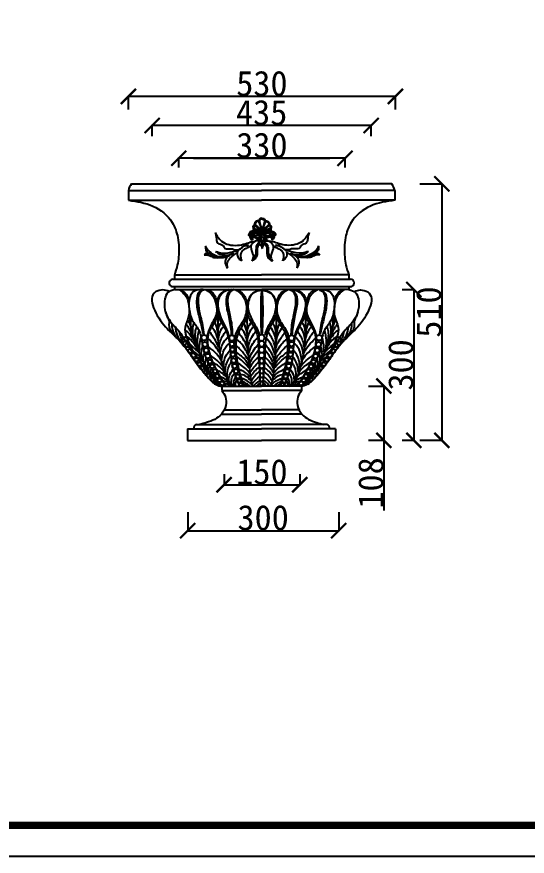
# Model space of a CAD drawing. Extents: x 3172 to 33391, y 13916 to 34175.
# Drawn here: x 9825 to 10839, y 18223 to 19893 of the extents above; entities that cross this region are included whole.
import ezdxf

# ---------------------------------------------------------------- set-up
doc = ezdxf.new("R2010")
doc.units = 0
doc.layers.get('0').update_dxf_attribs({"linetype": 'CONTINUOUS'})
doc.layers.get('DEFPOINTS').update_dxf_attribs({"linetype": 'CONTINUOUS'})
doc.dimstyles.new('ISO-25', dxfattribs={"dimtxt": 2.5, "dimasz": 2.5, "dimexe": 1.25, "dimexo": 0.625, "dimtad": 1, "dimdec": 4, "dimdsep": 46, "dimlunit": 6, "dimtxsty": 'Standard', "dimcen": 2.5, "dimadec": 0, "dimazin": 0, "dimtfac": 1, "dimtdec": 4, "dimtmove": 0, "dimatfit": 3, "dimfxl": 1, "dimtolj": 1, "dimtzin": 0, "dimarcsym": 0})

# ---------------------------------------------------------------- blocks, each defined once
blk = doc.blocks.new('_ARCHTICK')
at = {"color": 0, "linetype": 'ByBlock', "const_width": 0.15}
blk.add_lwpolyline([(-0.5, -0.5), (0.5, 0.5)], dxfattribs=at)
blk = doc.blocks.new('*D125')
at = {"color": 0, "linetype": 'ByBlock'}
for p, q in [((8094.9, 19711.7), (8139.8, 19711.7)), ((8138.6, 19711.7), (8138.6, 19201.7)), ((8094.9, 19201.7), (8139.8, 19201.7))]:
    blk.add_line(p, q, dxfattribs=at)
at = {"layer": 'DEFPOINTS', "color": 0, "linetype": 'ByBlock'}
for p in [(8094.3, 19711.7), (8094.3, 19201.7), (8138.6, 19201.7)]:
    blk.add_point(p, dxfattribs=at)
at = {"color": 0, "linetype": 'ByBlock', "xscale": 30, "yscale": 30, "zscale": 30}
for p, rotation in [((8138.6, 19711.7), 90), ((8138.6, 19201.7), 270)]:
    blk.add_blockref('_ARCHTICK', p, dxfattribs=dict(at, rotation=rotation))
at = {"color": 0, "linetype": 'ByBlock', "insert": (8112.9, 19456.7), "char_height": 50, "attachment_point": 5, "rotation": 90}
blk.add_mtext('\\A1;510', dxfattribs=at)
blk = doc.blocks.new('*D122')
at = {"color": 0, "linetype": 'ByBlock'}
for p, q in [((7515.8, 19859.2), (7515.8, 19886.7)), ((8046.2, 19885.5), (7515.8, 19885.5)), ((8046.2, 19859.2), (8046.2, 19886.7))]:
    blk.add_line(p, q, dxfattribs=at)
at = {"layer": 'DEFPOINTS', "color": 0, "linetype": 'ByBlock'}
for p in [(7515.8, 19885.5), (7515.8, 19858.6), (8046.2, 19858.6)]:
    blk.add_point(p, dxfattribs=at)
at = {"color": 0, "linetype": 'ByBlock', "xscale": 30, "yscale": 30, "zscale": 30, "rotation": 180}
blk.add_blockref('_ARCHTICK', (7515.8, 19885.5), dxfattribs=at)
at = {"color": 0, "linetype": 'ByBlock', "xscale": 30, "yscale": 30, "zscale": 30}
blk.add_blockref('_ARCHTICK', (8046.2, 19885.5), dxfattribs=at)
at = {"color": 0, "linetype": 'ByBlock', "insert": (7781, 19911.1), "char_height": 50, "attachment_point": 5}
blk.add_mtext('\\A1;530', dxfattribs=at)
blk = doc.blocks.new('*D127')
at = {"color": 0, "linetype": 'ByBlock'}
for p, q in [((7993.1, 19309.6), (8024.6, 19309.6)), ((8023.4, 19309.6), (8023.4, 19201.7)), ((7993.1, 19201.7), (8024.6, 19201.7)), ((8023.4, 19201.7), (8023.4, 19062.1))]:
    blk.add_line(p, q, dxfattribs=at)
at = {"layer": 'DEFPOINTS', "color": 0, "linetype": 'ByBlock'}
for p in [(7992.5, 19309.6), (7992.5, 19201.7), (8023.4, 19201.7)]:
    blk.add_point(p, dxfattribs=at)
at = {"color": 0, "linetype": 'ByBlock', "xscale": 30, "yscale": 30, "zscale": 30}
for p, rotation in [((8023.4, 19309.6), 90), ((8023.4, 19201.7), 270)]:
    blk.add_blockref('_ARCHTICK', p, dxfattribs=dict(at, rotation=rotation))
at = {"color": 0, "linetype": 'ByBlock', "insert": (7997.7, 19116.9), "char_height": 50, "attachment_point": 5, "rotation": 90}
blk.add_mtext('\\A1;108', dxfattribs=at)
blk = doc.blocks.new('*D126')
at = {"color": 0, "linetype": 'ByBlock'}
for p, q in [((8060, 19501.5), (8084.2, 19501.5)), ((8082.9, 19501.5), (8082.9, 19201.7)), ((8060, 19201.7), (8084.2, 19201.7))]:
    blk.add_line(p, q, dxfattribs=at)
at = {"layer": 'DEFPOINTS', "color": 0, "linetype": 'ByBlock'}
for p in [(8059.3, 19501.5), (8059.3, 19201.7), (8082.9, 19201.7)]:
    blk.add_point(p, dxfattribs=at)
at = {"color": 0, "linetype": 'ByBlock', "xscale": 30, "yscale": 30, "zscale": 30}
for p, rotation in [((8082.9, 19501.5), 90), ((8082.9, 19201.7), 270)]:
    blk.add_blockref('_ARCHTICK', p, dxfattribs=dict(at, rotation=rotation))
at = {"color": 0, "linetype": 'ByBlock', "insert": (8057.3, 19351.6), "char_height": 50, "attachment_point": 5, "rotation": 90}
blk.add_mtext('\\A1;300', dxfattribs=at)
blk = doc.blocks.new('*D129')
at = {"color": 0, "linetype": 'ByBlock'}
for p, q in [((7709.9, 19134.1), (7709.9, 19112)), ((7860.1, 19134.1), (7860.1, 19112)), ((7709.9, 19113.3), (7860.1, 19113.3))]:
    blk.add_line(p, q, dxfattribs=at)
at = {"layer": 'DEFPOINTS', "color": 0, "linetype": 'ByBlock'}
for p in [(7709.9, 19134.7), (7860.1, 19134.7), (7860.1, 19113.3)]:
    blk.add_point(p, dxfattribs=at)
at = {"color": 0, "linetype": 'ByBlock', "xscale": 30, "yscale": 30, "zscale": 30, "rotation": 180}
blk.add_blockref('_ARCHTICK', (7709.9, 19113.3), dxfattribs=at)
at = {"color": 0, "linetype": 'ByBlock', "xscale": 30, "yscale": 30, "zscale": 30}
blk.add_blockref('_ARCHTICK', (7860.1, 19113.3), dxfattribs=at)
at = {"color": 0, "linetype": 'ByBlock', "insert": (7785, 19138.9), "char_height": 50, "attachment_point": 5}
blk.add_mtext('\\A1;150', dxfattribs=at)
blk = doc.blocks.new('*D128')
at = {"color": 0, "linetype": 'ByBlock'}
for p, q in [((7633.5, 19058.6), (7633.5, 19020.7)), ((7933.6, 19058.6), (7933.6, 19020.7)), ((7633.5, 19021.9), (7933.6, 19021.9))]:
    blk.add_line(p, q, dxfattribs=at)
at = {"layer": 'DEFPOINTS', "color": 0, "linetype": 'ByBlock'}
for p in [(7633.5, 19059.2), (7933.6, 19059.2), (7933.6, 19021.9)]:
    blk.add_point(p, dxfattribs=at)
at = {"color": 0, "linetype": 'ByBlock', "xscale": 30, "yscale": 30, "zscale": 30, "rotation": 180}
blk.add_blockref('_ARCHTICK', (7633.5, 19021.9), dxfattribs=at)
at = {"color": 0, "linetype": 'ByBlock', "xscale": 30, "yscale": 30, "zscale": 30}
blk.add_blockref('_ARCHTICK', (7933.6, 19021.9), dxfattribs=at)
at = {"color": 0, "linetype": 'ByBlock', "insert": (7783.5, 19047.6), "char_height": 50, "attachment_point": 5}
blk.add_mtext('\\A1;300', dxfattribs=at)
blk = doc.blocks.new('*D124')
at = {"color": 0, "linetype": 'ByBlock'}
for p, q in [((7615.8, 19743.9), (7615.8, 19763.8)), ((7946.2, 19762.5), (7615.8, 19762.5)), ((7946.2, 19743.9), (7946.2, 19763.8))]:
    blk.add_line(p, q, dxfattribs=at)
at = {"layer": 'DEFPOINTS', "color": 0, "linetype": 'ByBlock'}
for p in [(7615.8, 19762.5), (7615.8, 19743.3), (7946.2, 19743.3)]:
    blk.add_point(p, dxfattribs=at)
at = {"color": 0, "linetype": 'ByBlock', "xscale": 30, "yscale": 30, "zscale": 30, "rotation": 180}
blk.add_blockref('_ARCHTICK', (7615.8, 19762.5), dxfattribs=at)
at = {"color": 0, "linetype": 'ByBlock', "xscale": 30, "yscale": 30, "zscale": 30}
blk.add_blockref('_ARCHTICK', (7946.2, 19762.5), dxfattribs=at)
at = {"color": 0, "linetype": 'ByBlock', "insert": (7781, 19788.2), "char_height": 50, "attachment_point": 5}
blk.add_mtext('\\A1;330', dxfattribs=at)
blk = doc.blocks.new('*D123')
at = {"color": 0, "linetype": 'ByBlock'}
for p, q in [((7562.9, 19814.6), (7562.9, 19837.1)), ((7998.2, 19835.8), (7562.9, 19835.8)), ((7998.2, 19814.6), (7998.2, 19837.1))]:
    blk.add_line(p, q, dxfattribs=at)
at = {"layer": 'DEFPOINTS', "color": 0, "linetype": 'ByBlock'}
for p in [(7562.9, 19835.8), (7562.9, 19814), (7998.2, 19814)]:
    blk.add_point(p, dxfattribs=at)
at = {"color": 0, "linetype": 'ByBlock', "xscale": 30, "yscale": 30, "zscale": 30, "rotation": 180}
blk.add_blockref('_ARCHTICK', (7562.9, 19835.8), dxfattribs=at)
at = {"color": 0, "linetype": 'ByBlock', "xscale": 30, "yscale": 30, "zscale": 30}
blk.add_blockref('_ARCHTICK', (7998.2, 19835.8), dxfattribs=at)
at = {"color": 0, "linetype": 'ByBlock', "insert": (7780.5, 19861.5), "char_height": 50, "attachment_point": 5}
blk.add_mtext('\\A1;435', dxfattribs=at)
blk = doc.blocks.new('A$C67DA03F9')
for p, q in [((146, 757.5), (416.6, 757.5)), ((22.5, 706.3), (281.3, 706.3)), ((540.1, 706.3), (281.3, 706.3)), ((16.6, 693.4), (281.3, 693.4)), ((16.6, 693.4), (16.6, 673.7)), ((546, 693.4), (281.3, 693.4)), ((546, 693.4), (546, 673.7)), ((16.6, 673.7), (281.3, 673.7)), ((546, 673.7), (281.3, 673.7)), ((107.9, 525.2), (281.3, 525.2)), ((107.9, 525.2), (107.9, 516.8)), ((454.7, 525.2), (281.3, 525.2)), ((454.7, 525.2), (454.7, 516.8)), ((104.8, 516.8), (457.7, 516.8)), ((104.8, 502.1), (459.2, 502.1)), ((107.9, 502.1), (107.9, 496.2)), ((454.7, 502.1), (454.7, 496.2)), ((107.9, 496.2), (280.6, 496.2)), ((454.7, 496.2), (282, 496.2)), ((201.9, 304.3), (281.3, 304.3)), ((201.9, 304.3), (201.9, 295.5)), ((360.7, 304.3), (281.3, 304.3)), ((360.7, 304.3), (360.7, 295.5)), ((201.9, 295.5), (281.3, 295.5)), ((360.7, 295.5), (281.3, 295.5)), ((207.1, 257.2), (281.3, 257.2)), ((355.5, 257.2), (281.3, 257.2)), ((201.4, 248.4), (281.3, 248.4)), ((361.2, 248.4), (281.3, 248.4)), ((134.2, 219), (281.3, 219)), ((134.2, 219), (134.2, 196.3)), ((151.9, 227.8), (281.3, 227.8)), ((410.7, 227.8), (281.3, 227.8)), ((428.4, 219), (281.3, 219)), ((428.4, 219), (428.4, 196.3)), ((134.2, 196.3), (281.3, 196.3)), ((428.4, 196.3), (281.3, 196.3))]:
    blk.add_line(p, q)
for centre, radius in [((129, 397), 4.97), ((166.9, 400.6), 5.54), ((221.8, 399.9), 5.52), ((340.8, 399.9), 5.52), ((395.7, 400.6), 5.54), ((433.6, 397), 4.97), ((134.2, 385.8), 4.5), ((168.3, 387), 4.86), ((221.8, 387.6), 4.63), ((340.7, 387.6), 4.63), ((394.3, 387), 4.86), ((428.4, 385.8), 4.5), ((139.7, 374.2), 4.37), ((145.5, 365.3), 4.37), ((170.9, 375.3), 4.74), ((174.2, 363.9), 4.56), ((222.8, 376.7), 4.31), ((223.9, 366.8), 4.46), ((338.6, 366.8), 4.46), ((339.8, 376.7), 4.31), ((388.4, 363.9), 4.56), ((391.7, 375.3), 4.74), ((417.1, 365.3), 4.37), ((422.9, 374.2), 4.37), ((151.9, 356.5), 3.72), ((157.7, 347.9), 3.69), ((178.3, 352.8), 4.09), ((225.4, 354.9), 4.65), ((337.1, 354.9), 4.65), ((384.3, 352.8), 4.09), ((404.9, 347.9), 3.69), ((410.7, 356.5), 3.72), ((183, 343.5), 4.02), ((188.4, 333.7), 4.09), ((227.4, 344), 4.54), ((230.3, 333.7), 4.17), ((332.3, 333.7), 4.17), ((335.1, 344), 4.54), ((374.2, 333.7), 4.09), ((379.6, 343.5), 4.02), ((193, 324.1), 3.88), ((197.7, 315.6), 3.74), ((233.4, 323.2), 4.11), ((236.6, 314.5), 3.76), ((326, 314.5), 3.76), ((329.2, 323.2), 4.11), ((364.9, 315.6), 3.74), ((369.6, 324.1), 3.88), ((203, 309.4), 3.92), ((239.8, 307.8), 3.16), ((322.8, 307.8), 3.16), ((359.6, 309.4), 3.92)]:
    blk.add_circle(centre, radius)
for centre, radius, start, end in [((57.1, 682.8), 41.9, 145.7933, 165.3188), ((505.5, 682.8), 41.9, 14.6812, 34.2067), ((104.8, 509.2), 7.3, 89.6457, 270.2915), ((457.6, 509.3), 7.42, 270.6306, 89.4313), ((281.2, 400.3), 6.01, 89.0795, 270.9205), ((281.4, 400.3), 6.01, 269.0795, 90.9205), ((281.5, 388.4), 5.59, 91.8617, 268.1383), ((281.1, 388.4), 5.59, 271.8617, 88.1383), ((280.6, 376.4), 5.34, 82.9793, 277.0207), ((280.6, 365.3), 5.11, 82.6623, 277.3377), ((281.9, 376.4), 5.34, 262.9793, 97.0207), ((281.9, 365.3), 5.11, 262.6623, 97.3377), ((281.5, 354.2), 4.56, 92.2818, 267.7182), ((281.1, 354.2), 4.56, 272.2818, 87.7182), ((163.5, 340.6), 3.45, 74.9611, 351.6037), ((169.6, 332.4), 3.41, 84.7748, 349.1969), ((280.9, 344.2), 4.48, 85.2046, 274.7954), ((281.2, 333.9), 4.33, 88.72, 271.28), ((281.7, 344.2), 4.48, 265.2046, 94.7954), ((281.4, 333.9), 4.33, 268.72, 91.28), ((393, 332.4), 3.41, 190.8031, 95.2252), ((399.1, 340.6), 3.45, 188.3963, 105.0389), ((175.4, 325.3), 3.41, 90.6041, 350.9953), ((183.1, 317.8), 3.59, 108.687, 334.5115), ((280.9, 325.3), 3.73, 84.2356, 275.7644), ((280.9, 317.5), 3.56, 83.9592, 276.0408), ((281.7, 325.3), 3.73, 264.2356, 95.7644), ((281.7, 317.5), 3.56, 263.9592, 96.0408), ((379.5, 317.8), 3.59, 205.4885, 71.313), ((387.2, 325.3), 3.41, 189.0047, 89.3959), ((189.8, 311.1), 3.05, 114.8463, 334.9388), ((281.2, 308.9), 3.56, 88.445, 271.555), ((281.4, 308.9), 3.56, 268.445, 91.555), ((372.8, 311.1), 3.05, 205.0612, 65.1537), ((154.5, 219.7), 8.49, 107.6595, 184.9603), ((408.1, 219.7), 8.49, 355.0397, 72.3405)]:
    blk.add_arc(centre, radius, start, end)
for points in [[(16.6, 673.7), (65.2, 662.2), (103.5, 629.5), (114.7, 599.4), (116.2, 560.7), (113.7, 544.9), (108, 525)], [(546, 673.7), (497.4, 662.2), (459.1, 629.5), (447.9, 599.4), (446.4, 560.7), (448.9, 544.9), (454.7, 525.2)], [(282.1, 636.4), (280.4, 636), (279, 635.4), (277.2, 633.2), (277.1, 631.4), (278.5, 626.1), (280.1, 621.3), (281.9, 615.5)], [(282.1, 636.4), (283.8, 636), (285.2, 635.4), (287, 633.2), (287.1, 631.4), (285.7, 626.1), (284.1, 621.3), (282.3, 615.5)], [(268, 623.4), (267.4, 623.5), (266.2, 622.2), (265.7, 619.3), (266.4, 617.6), (268.3, 616.7), (275.2, 614.7), (278.7, 613.6), (282.2, 612.5)], [(268, 623.4), (270.7, 621.4), (276, 617.5), (282.1, 612.8)], [(275.3, 630.6), (274.4, 631.2), (271.3, 630.6), (269.6, 629.4), (268.7, 627), (268.9, 625.5), (269.9, 624.2), (276, 618.7), (279, 616.2), (282.1, 613.2)], [(275.3, 630.6), (276.5, 628.2), (279, 621.6), (281.2, 616.2), (282.1, 613.9)], [(288.9, 630.6), (289.9, 631.2), (293, 630.6), (294.6, 629.4), (295.6, 627), (295.3, 625.5), (294.3, 624.2), (288.2, 618.7), (285.2, 616.2), (282.1, 613.2)], [(288.9, 630.6), (287.7, 628.2), (285.2, 621.6), (283, 616.2), (282.1, 613.9)], [(296.3, 623.4), (296.9, 623.5), (298, 622.2), (298.5, 619.3), (297.8, 617.6), (295.9, 616.7), (289, 614.7), (285.5, 613.6), (282.1, 612.5)], [(296.3, 623.4), (293.5, 621.4), (288.2, 617.5), (282.1, 612.8)], [(188.6, 609.4), (191, 601.1), (194.1, 588.6), (204.6, 583.6), (208.2, 578.1), (220.7, 577.4), (231.7, 574.8), (241.1, 578.7), (249.4, 583.6), (254.6, 584.1), (249.4, 583.6), (244.2, 581.3), (238, 576.6), (235.1, 574.5), (233.8, 561.5), (241.1, 553.1)], [(281.9, 612.1), (275.5, 613.2), (267.3, 613.4), (258.6, 610.7), (255.6, 606.2), (255.4, 604.3), (256.4, 604.8), (258.3, 605.9), (260.4, 606.9), (260.7, 607.1), (259.3, 605.5), (258.1, 603.6), (258.5, 598.7), (260, 596.6), (262.9, 595.2)], [(255.4, 604.4), (258.2, 607.8), (269.9, 611.5), (280, 612.1), (281.6, 612.2)], [(282.1, 612), (280.8, 611.8), (277.8, 611.4), (275, 611.1), (270.9, 610.1), (263, 603.7), (262, 596.4), (262.9, 595.2)], [(280.5, 612.1), (272.5, 611), (267.1, 609.1), (263.7, 606.7), (261.5, 602.3), (261.6, 597.9)], [(279, 611.6), (272.1, 609.8), (267.7, 607), (265.2, 603.8), (264, 602.3), (263, 596.9), (262.9, 595.2)], [(263.7, 601), (272.6, 599.6), (277.3, 597.5), (279.5, 594.6), (279.9, 593.5)], [(281.7, 611.9), (280.5, 611.6), (276.9, 609.8), (275.4, 608.1), (274.1, 607.5), (273.4, 607.7)], [(280.6, 611.6), (279.7, 610.4), (278.5, 608.2), (277.6, 605.9), (277.4, 605)], [(281.6, 611.7), (281, 610), (280.9, 606.8), (280.8, 604.5)], [(281.2, 611.8), (281.7, 611.7), (282, 611.8), (282.1, 611.8)], [(283.1, 611.8), (282.5, 611.7), (282.2, 611.8), (282.1, 611.8)], [(282.2, 612), (283.4, 611.8), (286.4, 611.4), (289.2, 611.1), (293.3, 610.1), (301.2, 603.7), (302.2, 596.4), (301.3, 595.2)], [(282.3, 612.1), (288.8, 613.2), (297, 613.4), (305.6, 610.7), (308.6, 606.2), (308.8, 604.3), (307.8, 604.8), (306, 605.9), (303.8, 606.9), (303.6, 607.1), (305, 605.5), (306.1, 603.6), (305.7, 598.7), (304.2, 596.6), (301.3, 595.2)], [(282.5, 611.9), (283.8, 611.6), (287.4, 609.8), (288.8, 608.1), (290.2, 607.5), (290.9, 607.7)], [(308.8, 604.4), (306, 607.8), (294.3, 611.5), (284.3, 612.1), (282.6, 612.2)], [(282.7, 611.7), (283.2, 610), (283.3, 606.8), (283.4, 604.5)], [(283.6, 611.6), (284.5, 610.4), (285.7, 608.2), (286.7, 605.9), (286.8, 605)], [(283.7, 612.1), (291.7, 611), (297.2, 609.1), (300.5, 606.7), (302.7, 602.3), (302.6, 597.9)], [(300.7, 601), (291.8, 599.6), (287.1, 597.5), (284.9, 594.6), (284.5, 593.5)], [(285.2, 611.6), (292.1, 609.8), (296.5, 607), (299, 603.8), (300.2, 602.3), (301.2, 596.9), (301.3, 595.2)], [(375.6, 609.4), (373.2, 601.1), (370.1, 588.6), (359.7, 583.6), (356, 578.1), (343.5, 577.4), (332.5, 574.8), (323.1, 578.7), (314.8, 583.6), (309.6, 584.1), (314.8, 583.6), (320, 581.3), (326.3, 576.6), (329.1, 574.5), (330.5, 561.5), (323.1, 553.1)], [(257.5, 590.1), (261.6, 591.3), (264.3, 591.5), (268.8, 592.3), (272.7, 595.2), (275.5, 595.5), (277.9, 594.5)], [(276.8, 589.3), (271.8, 585.2), (271, 571.7), (271.8, 563.5), (268.1, 557.4), (261.6, 552.8)], [(264.4, 600.9), (269.6, 599.3), (274.4, 596.9), (277.2, 595)], [(270.7, 593.8), (274.3, 593.4), (276.4, 591.9), (278.3, 591.2)], [(277.6, 586.4), (272.8, 580.4), (272.6, 571.5), (272, 563.7)], [(282.1, 593.9), (279.9, 593.7), (279, 591.8), (277.1, 590.3), (279.8, 584), (281.5, 581.2), (281.9, 578.4), (282.1, 577.9)], [(282.2, 593.7), (281.9, 589.3), (281.9, 584.4), (282.1, 579.8), (282.1, 578.3)], [(282, 593.7), (282.3, 589.3), (282.4, 584.4), (282.1, 579.8), (282.1, 578.3)], [(282.2, 593.9), (284.3, 593.7), (285.3, 591.8), (287.2, 590.3), (284.4, 584), (282.8, 581.2), (282.3, 578.4), (282.1, 577.9)], [(299.5, 600.8), (293.3, 599.4), (288.4, 596.9), (286.7, 595.1), (285.6, 593.8), (284.7, 593.1)], [(293.6, 593.8), (289.9, 593.4), (287.9, 591.9), (286, 591.2)], [(306.8, 590.1), (302.7, 591.3), (299.9, 591.5), (295.4, 592.3), (291.5, 595.2), (288.7, 595.5), (286.3, 594.5)], [(286.6, 586.4), (291.4, 580.4), (291.6, 571.5), (292.2, 563.7)], [(287.5, 589.3), (292.4, 585.2), (293.2, 571.7), (292.4, 563.5), (296.1, 557.4), (302.6, 552.8)], [(182.1, 565.1), (175.5, 567.6), (169.8, 567.6), (167.3, 565.1)], [(169.8, 582.7), (170.6, 574.5), (173.4, 570.4), (176.7, 568.4), (178.4, 568.4)], [(175.9, 572.9), (170.6, 580.7), (169.8, 583.1)], [(174.3, 574.5), (182.5, 568), (193.1, 562.7), (207.1, 561.8), (218.1, 564.7)], [(176.7, 568.8), (183.7, 564.7), (193.5, 560.6), (200.9, 559.8), (208.7, 560.6), (217.7, 563.9)], [(189.8, 572.1), (195.6, 567.6), (208.7, 564.3), (219.8, 565.9), (224.7, 567.6), (219.8, 565.9), (216.9, 564.3), (208.7, 552), (213.2, 538.9)], [(190.3, 572.1), (203, 568.8), (225.9, 571.7), (236.2, 574.5)], [(232.5, 569.6), (225.1, 564.7), (217.7, 557.7), (212.4, 547.9), (212.8, 539.7)], [(270.2, 578.2), (267.5, 561.4), (261.6, 552.8)], [(294, 578.2), (296.7, 561.4), (302.6, 552.8)], [(374, 572.1), (361.3, 568.8), (338.3, 571.7), (328.1, 574.5)], [(331.7, 569.6), (339.1, 564.7), (346.5, 557.7), (351.8, 547.9), (351.4, 539.7)], [(374.4, 572.1), (368.6, 567.6), (355.5, 564.3), (344.5, 565.9), (339.5, 567.6), (344.5, 565.9), (347.3, 564.3), (355.5, 552), (351, 538.9)], [(390, 574.5), (381.8, 568), (371.1, 562.7), (357.2, 561.8), (346.1, 564.7)], [(387.5, 568.8), (380.5, 564.7), (370.7, 560.6), (363.3, 559.8), (355.5, 560.6), (346.5, 563.9)], [(382.2, 565.1), (388.7, 567.6), (394.5, 567.6), (396.9, 565.1)], [(394.5, 582.7), (393.6, 574.5), (390.8, 570.4), (387.5, 568.4), (385.9, 568.4)], [(388.3, 572.9), (393.6, 580.7), (394.5, 583.1)], [(167.3, 565.1), (171.8, 565.5), (178.4, 563.5), (186.6, 560.2), (198.9, 559.8), (207.9, 560.6)], [(396.9, 565.1), (392.4, 565.5), (385.9, 563.5), (377.7, 560.2), (365.4, 559.8), (356.3, 560.6)], [(97.9, 492.3), (85.1, 495.3), (70.6, 491.4), (90.3, 421.7), (112.8, 399.8), (167, 329.9), (181.7, 314.1), (190.7, 307.3), (202.6, 303.3)], [(108.3, 496.1), (94.7, 490.1), (89.1, 477.8), (97.3, 436.3), (115.2, 415.3), (134, 387.6), (145.1, 368.8)], [(116.9, 496.1), (129.6, 484.7), (136.9, 462.4), (136.2, 443), (129.1, 421), (139.8, 383.9)], [(118.3, 496.1), (125.5, 492.4), (133.4, 483.8), (137.1, 475.1)], [(164.1, 496.2), (148.9, 493.8), (138.3, 480.3), (137.5, 457.2), (143.3, 435.5), (156, 416.4), (160.9, 402.2)], [(169.6, 496.2), (181.8, 487.2), (189.7, 471.3), (192, 452.3), (181.9, 427.5), (174.1, 408.8), (176.8, 371.8), (209.9, 304.6)], [(172.5, 496.2), (182.6, 490.9), (188.4, 483.5), (191.9, 471.8), (193.4, 459.4), (192, 440.8), (188.8, 432.7), (177.2, 412.8), (174.9, 381.5), (179.6, 361.6)], [(216.3, 496.2), (209.6, 494.6), (195.5, 481.9), (193.1, 469.7), (199.8, 433.6), (206.4, 422.7), (214.4, 403.9), (221.8, 349.8), (237.2, 304.3)], [(220.9, 496.2), (209.7, 493.1), (197.1, 480.3), (196.1, 452.8), (202.2, 435.5), (211.7, 416.9), (217.6, 397.8)], [(228.4, 496.2), (240.7, 487.2), (248.5, 474.1), (250.8, 452.3), (240.8, 427.5), (231.9, 413.5), (227.3, 375.8), (244.9, 303.6)], [(231.4, 496.2), (241.6, 490), (247.9, 482.3), (251.4, 471.8), (251.6, 459.9), (250.8, 440.8), (247.7, 432.7), (236.1, 412.8), (229.8, 380.9), (245.2, 305.5)], [(281, 496.1), (263.8, 488.7), (251.9, 463.3), (253.8, 443.7), (267.1, 420.1), (272.2, 406.9), (275.2, 377.4)], [(281.1, 496.1), (300.3, 488.7), (310.7, 461.6), (309.4, 443.7), (297.1, 420.1), (291.9, 406.9), (287.6, 377.4)], [(331.2, 496.2), (321, 490), (314.7, 482.3), (311.2, 471.8), (311, 459.9), (312.7, 440.8), (314.9, 432.7), (326.5, 412.8), (332.8, 380.9), (317.4, 305.5)], [(334.2, 496.2), (321.9, 487.2), (314.1, 474.1), (311.7, 452.3), (321.8, 427.5), (330.7, 413.5), (335.3, 375.8), (317.7, 303.6)], [(346.3, 496.2), (353, 494.6), (367.1, 481.9), (369.4, 469.7), (362.8, 433.6), (356.2, 422.7), (348.2, 403.9), (340.8, 349.8), (325.4, 304.3)], [(341.7, 496.2), (352.9, 493.1), (365.5, 480.3), (366.5, 452.8), (360.4, 435.5), (350.9, 416.9), (345, 397.8)], [(393, 496.2), (380.8, 487.2), (372.8, 471.3), (370.6, 452.3), (380.7, 427.5), (388.5, 408.8), (385.8, 371.8), (352.7, 304.6)], [(465.9, 492.3), (477.5, 495.3), (492, 491.4), (472.2, 421.7), (449.8, 399.8), (395.6, 329.9), (380.9, 314.1), (371.9, 307.3), (360, 303.3)], [(390.1, 496.2), (380, 490.9), (374.2, 483.5), (370.7, 471.8), (369.2, 459.4), (370.6, 440.8), (373.8, 432.7), (385.4, 412.8), (387.7, 381.5), (383, 361.6)], [(398.5, 496.2), (413.7, 493.8), (424.3, 480.3), (425.1, 457.2), (419.3, 435.5), (406.6, 416.4), (401.7, 402.2)], [(454.7, 496.2), (467.9, 490.1), (473.5, 477.8), (465.3, 436.3), (447.4, 415.3), (428.6, 387.6), (417.5, 368.8)], [(445.7, 496.1), (433, 484.7), (425.7, 462.4), (426.4, 443), (433.5, 421), (422.8, 383.9)], [(444.3, 496.1), (437.1, 492.4), (429.2, 483.8), (425.5, 475.1)], [(90.4, 452.1), (92.8, 443.4), (96.4, 436.9), (97.4, 422), (102.7, 410.7), (112.2, 400.4)], [(138.3, 451.7), (139.8, 425.1), (156.7, 371.8), (180.3, 326.8), (201.9, 304.3)], [(424.3, 451.7), (422.8, 425.1), (405.9, 371.8), (382.3, 326.8), (360.7, 304.3)], [(472.2, 452.1), (469.8, 443.4), (466.2, 436.9), (465.2, 422), (459.9, 410.7), (450.4, 400.4)], [(134.4, 436.7), (138, 428.7), (140.5, 421.7), (142.1, 416.5)], [(141.9, 438.1), (139.9, 429), (139.9, 423.1)], [(194.1, 449.1), (195.2, 393.3), (205.1, 339.9), (218.6, 310.6), (224.9, 304.2)], [(251.5, 444.5), (252.6, 419.5), (252.8, 390), (256.7, 344.5), (262.3, 306.3), (262.8, 304.7)], [(311.1, 449.7), (310, 419.5), (309.8, 390), (305.9, 344.5), (300.3, 306.3), (299.8, 304.7)], [(368.5, 449.1), (367.4, 393.3), (357.5, 339.9), (344, 310.6), (337.7, 304.2)], [(428.2, 436.7), (424.6, 428.7), (422.1, 421.7), (420.4, 416.5)], [(420.7, 438.1), (422.7, 429), (422.7, 423.1)], [(102.8, 428.5), (104, 416.3), (112.2, 400.4)], [(109.2, 421.4), (113.1, 405.3), (120.1, 392.2)], [(131.6, 426.7), (135.2, 421.5), (139.6, 413.1), (144.4, 404.8), (146, 401.2)], [(146, 429.8), (144.6, 423.4), (143.8, 410.9), (144.1, 405.1)], [(152.2, 422.8), (149.9, 416.5), (148.8, 403.4), (149.4, 391.4)], [(194.8, 395.7), (192.3, 404), (186.8, 416.2), (182.9, 421.4)], [(188.1, 430.7), (190.3, 425.2), (194.2, 409.8)], [(194.2, 411.4), (196.4, 422), (200.3, 429.4), (201.6, 430.7)], [(195.1, 396), (197.7, 408.9), (203.8, 420.4), (206.1, 422.7)], [(252.8, 390.6), (250.2, 402), (244.7, 414.2), (240.8, 419.3)], [(246, 428.6), (248.2, 423.2), (252.1, 407.8)], [(252, 392.8), (255.6, 406.8), (261.7, 418.4), (265.1, 422.3)], [(252.3, 407.3), (254.3, 420), (258.2, 427.4), (260.6, 430.6)], [(309.9, 407), (308.3, 420), (304.4, 427.4), (302, 430.6)], [(309.8, 390.6), (312.4, 402), (317.9, 414.2), (322.1, 420)], [(316.6, 428.6), (314.4, 423.2), (309.9, 407)], [(367.5, 396), (364.9, 408.9), (358.8, 420.4), (356.5, 422.7)], [(368.4, 411.4), (366.2, 422), (362.3, 429.4), (361, 430.7)], [(367.8, 395.7), (370.3, 404), (375.8, 416.2), (379.7, 421.4)], [(374.5, 430.7), (372.3, 425.2), (368.4, 409.8)], [(410.4, 422.8), (412.7, 416.5), (413.8, 403.4), (413.2, 391.4)], [(416.6, 429.8), (417.9, 423.4), (418.8, 410.9), (418.5, 405.1)], [(431, 426.7), (427.4, 421.5), (423, 413.1), (418.2, 404.8), (416.6, 401.2)], [(453.4, 421.4), (449.5, 405.3), (442.4, 392.2)], [(459.8, 428.5), (458.6, 416.3), (450.4, 400.4)], [(117.7, 412.6), (120.5, 400.7), (124.7, 389.4), (130.5, 378.7)], [(128.8, 415.9), (134.4, 411.2), (143.5, 400.1), (148.5, 391.7)], [(131, 403.9), (138.8, 397.6), (146.9, 388.1), (153.3, 378.9)], [(156.6, 414.5), (154.1, 403.9), (153, 389.5), (154.1, 379.5)], [(196.4, 380.6), (192.9, 388.3), (183.9, 403.4), (177.8, 412.1)], [(196.7, 382.5), (199, 392.8), (203.8, 403.7), (210.6, 414.3)], [(198.7, 368.4), (200.6, 379.7), (205.7, 390.9), (214.7, 402.1)], [(253.7, 376.2), (250.8, 386.3), (241.8, 401.4), (235.7, 410)], [(253.7, 375), (256.9, 390.8), (261.7, 401.7), (270.4, 414)], [(308.9, 376.2), (311.8, 386.3), (320.8, 401.4), (327.5, 410.5)], [(363.9, 368.4), (362, 379.7), (356.9, 390.9), (347.9, 402.1)], [(365.8, 382.5), (363.6, 392.8), (358.8, 403.7), (352, 414.3)], [(366.2, 380.6), (369.7, 388.3), (378.7, 403.4), (384.8, 412.1)], [(406, 414.5), (408.5, 403.9), (409.6, 389.5), (408.5, 379.5)], [(431.6, 403.9), (423.8, 397.6), (415.7, 388.1), (409.3, 378.9)], [(433.8, 415.9), (428.2, 411.2), (419.1, 400.1), (414.1, 391.7)], [(444.9, 412.6), (442.1, 400.7), (437.9, 389.4), (432.1, 378.7)], [(156.6, 370.9), (150.8, 376.2), (143.5, 383.4), (138.3, 388.1)], [(139.4, 385.3), (143.3, 376.2), (150.2, 365.3), (159.9, 350.9), (171.9, 333.1), (185.5, 317.2), (198.6, 305.8), (201.7, 304.7)], [(157.4, 371.4), (158, 385.3), (160.8, 400.3)], [(161.2, 400.2), (162.4, 393), (164.1, 384.3), (168.1, 367), (173.4, 354), (176.3, 346.6), (184.2, 334.2), (190.3, 320.5), (200.4, 305.8)], [(198.7, 369.1), (189.4, 382.9), (178.1, 395.4), (174.3, 398.9)], [(201.6, 353.3), (207, 377.1), (212.2, 384.8), (217.6, 389.6)], [(256.2, 353.6), (248.9, 364.8), (236.7, 379.2), (230.3, 384.8)], [(254.8, 366.1), (248.4, 377.8), (239.5, 390.3), (232.2, 396.9)], [(254.8, 366.1), (257.3, 373.9), (263.6, 388.8), (272.6, 400.1)], [(256.2, 353.6), (260.6, 367.5), (268.7, 380), (274.2, 387.5)], [(306.4, 353.6), (302, 367.5), (293.9, 380), (288.3, 387.5)], [(306.4, 353.6), (313.7, 364.8), (325.9, 379.2), (332.6, 384.9)], [(307.8, 366.1), (314.2, 377.8), (323.1, 390.3), (331.4, 397.6)], [(361, 353.3), (355.6, 377.1), (350.4, 384.8), (345, 389.6)], [(423.2, 385.3), (419.3, 376.2), (412.4, 365.3), (402.7, 350.9), (390.7, 333.1), (377.1, 317.2), (364, 305.8), (360.9, 304.7)], [(401.4, 400.2), (400.2, 393), (398.5, 384.3), (394.5, 367), (389.2, 354), (386.3, 346.6), (378.4, 334.2), (372.2, 320.5), (362.2, 305.8)], [(363.9, 369.1), (373.2, 382.9), (384.5, 395.4), (388.3, 398.9)], [(405.2, 371.4), (404.6, 385.3), (401.8, 400.3)], [(406, 370.9), (411.8, 376.2), (419.1, 383.4), (424.3, 388.1)], [(162.2, 359.2), (153.8, 367.3), (143.8, 375)], [(161.6, 361.4), (161.6, 373.1), (164.1, 383.7)], [(165.5, 352.2), (164.9, 361.1), (167.5, 369.5)], [(200.9, 355.9), (191.3, 368.4), (176.2, 381.6), (174.3, 383)], [(205.7, 336.6), (206.4, 352.1), (211.5, 366.2), (218.9, 375.8)], [(256.4, 344.7), (248.1, 357.3), (238.6, 365.3), (230.3, 372.3)], [(256.4, 344.7), (261.2, 355.6), (267.3, 365.9), (275.1, 375.9)], [(275.1, 377), (275.1, 362.8), (276.5, 342.5), (277.9, 321.7), (278.1, 312.2), (278.4, 305)], [(287.5, 377), (287.5, 362.8), (286.1, 342.5), (284.7, 321.7), (284.5, 312.2), (284.2, 305)], [(306.1, 344.7), (301.4, 355.6), (295.3, 365.9), (287.5, 375.9)], [(306.1, 344.7), (314.5, 357.3), (323.9, 365.3), (332.3, 372.3)], [(356.9, 336.6), (356.2, 352.1), (351.1, 366.2), (343.7, 375.8)], [(361.7, 355.9), (371.3, 368.4), (386.4, 381.6), (388.2, 383)], [(397.1, 352.2), (397.6, 361.1), (395.1, 369.5)], [(401, 361.4), (401, 373.1), (398.5, 383.7)], [(400.4, 359.2), (408.8, 367.3), (418.8, 375)], [(164.9, 352.5), (159.1, 357.8), (153.3, 361.4)], [(169.4, 344.5), (163.8, 348.4), (159.4, 350.9)], [(169.4, 344.7), (169.4, 352), (171.1, 358.6)], [(204.5, 341.8), (196.1, 351.9), (182.3, 363.3), (178, 366.2)], [(207.7, 330.2), (199.6, 340.5), (193.4, 345.5), (183.3, 353.3)], [(208.3, 330.9), (209.6, 341.8), (214.1, 354.6), (220.2, 364.2)], [(213.1, 320.6), (214.1, 337.3), (218.3, 346.9), (221.8, 353)], [(257.5, 338.4), (244.5, 352.5), (230.9, 363.6)], [(257.6, 329.7), (249.2, 339.2), (238.6, 347), (232.8, 350.6)], [(257.3, 338.6), (269.5, 357), (275.9, 362.5)], [(258.1, 331.1), (265.9, 342), (275.1, 352.2)], [(305.3, 338.6), (293.1, 357), (286.7, 362.5)], [(304.5, 331.1), (296.7, 342), (287.5, 352.2)], [(305, 329.7), (313.4, 339.2), (323.9, 347), (329.8, 350.6)], [(305.1, 338.4), (318.1, 352.5), (331.7, 363.6)], [(349.5, 320.6), (348.5, 337.3), (344.3, 346.9), (340.8, 353)], [(354.3, 330.9), (353, 341.8), (348.5, 354.6), (342.4, 364.2)], [(354.9, 330.2), (363, 340.5), (369.2, 345.5), (379.3, 353.3)], [(358.1, 341.8), (366.4, 351.9), (380.3, 363.3), (384.6, 366.2)], [(393.2, 344.7), (393.2, 352), (391.5, 358.6)], [(393.2, 344.5), (398.8, 348.4), (403.2, 350.9)], [(397.6, 352.5), (403.5, 357.8), (409.3, 361.4)], [(172.2, 338.4), (166.1, 342.5)], [(176.4, 332.2), (169.4, 336.7)], [(173, 339.2), (173.3, 345), (175, 349.7)], [(175.8, 333.9), (177.5, 343.9)], [(178.9, 328.9), (179.1, 333.1), (181.1, 338.1)], [(213.1, 320.6), (203.2, 329.3), (194.2, 335.4), (189.7, 339.4)], [(216.3, 313.9), (217.3, 325.4), (225, 337.6)], [(258.4, 322), (250.9, 329.5), (240, 336.1), (236.1, 338.4)], [(259.2, 323.1), (264.2, 330.6), (274, 339.7), (276.2, 341.4)], [(303.4, 323.1), (298.4, 330.6), (288.6, 339.7), (286.4, 341.4)], [(304.2, 322), (311.7, 329.5), (322.6, 336.1), (326.4, 338.4)], [(346.3, 313.9), (345.3, 325.4), (337.6, 337.6)], [(349.5, 320.6), (359.4, 329.3), (368.4, 335.4), (372.9, 339.4)], [(383.7, 328.9), (383.5, 333.1), (381.5, 338.1)], [(386.8, 333.9), (385.1, 343.9)], [(386.2, 332.2), (393.2, 336.7)], [(389.6, 339.2), (389.3, 345), (387.6, 349.7)], [(390.4, 338.4), (396.5, 342.5)], [(174.7, 330), (177.5, 328.6), (180.8, 326.1)], [(185.3, 320.3), (181.9, 322), (181.1, 322)], [(182.7, 324.7), (182.2, 329.7), (183.6, 333.1)], [(185.8, 320.3), (186.1, 327.8)], [(188.6, 317.5), (188.6, 322), (189.7, 325.6)], [(190.8, 314.7), (190.3, 314.7), (191.9, 317.5)], [(216.3, 313.9), (206.7, 319), (197.1, 324.1)], [(220.8, 308.1), (221.5, 317.7), (225.3, 327), (227.6, 328.6)], [(225.3, 303.9), (226.3, 313.9), (230.5, 323.5)], [(260.3, 314.4), (251.2, 322.8), (240, 327.5), (238.4, 327.8)], [(261.2, 307.2), (252.8, 314.4), (241.4, 319.7)], [(260.3, 313.9), (264.2, 320.3), (276.2, 333.1)], [(262.3, 307.8), (266.5, 313.3), (276.5, 322.5)], [(300.3, 307.8), (296.1, 313.3), (286.1, 322.5)], [(302.3, 313.9), (298.4, 320.3), (286.4, 333.1)], [(301.4, 307.2), (309.8, 314.4), (321.2, 319.7)], [(302.3, 314.4), (311.4, 322.8), (322.6, 327.5), (324.2, 327.8)], [(337.3, 303.9), (336.3, 313.9), (332.1, 323.5)], [(341.8, 308.1), (341.1, 317.7), (337.3, 327), (335, 328.6)], [(346.3, 313.9), (355.9, 319), (365.5, 324.1)], [(371.8, 314.7), (372.3, 314.7), (370.7, 317.5)], [(374, 317.5), (374, 322), (372.9, 325.6)], [(376.8, 320.3), (376.5, 327.8)], [(377.3, 320.3), (380.7, 322), (381.5, 322)], [(379.8, 324.7), (380.4, 329.7), (379, 333.1)], [(387.9, 330), (385.1, 328.6), (381.8, 326.1)], [(220.8, 308.1), (210.6, 312.9), (203.8, 313.9)], [(225.3, 303.9), (212.8, 307.8), (206.7, 309)], [(229.8, 304.2), (229.5, 309), (232.1, 316.7)], [(257, 304.4), (251.7, 308.9), (244.2, 312.8)], [(252.3, 304.4), (245.9, 307.5)], [(265.1, 304.4), (271.2, 310.6), (276.5, 314.4)], [(271.7, 304.7), (275.1, 307.8), (276.8, 309.4)], [(290.8, 304.7), (287.5, 307.8), (285.8, 309.4)], [(297.5, 304.4), (291.4, 310.6), (286.1, 314.4)], [(305.6, 304.4), (310.9, 308.9), (318.4, 312.8)], [(310.3, 304.4), (316.7, 307.5)], [(332.8, 304.2), (333.1, 309), (330.5, 316.7)], [(337.3, 303.9), (349.8, 307.8), (355.9, 309)], [(341.8, 308.1), (352, 312.9), (358.8, 313.9)], [(201.9, 295.5), (209.2, 282.4), (209.9, 265.9), (201.3, 248.3), (171.9, 231.6), (157.8, 227.8)], [(360.7, 295.5), (353.4, 282.4), (352.7, 265.9), (361.3, 248.3), (390.7, 231.6), (404.8, 227.8)]]:
    blk.add_spline(points, degree=3)
for points, knots in [([(282.1, 637.8), (281.2, 637.7), (279.5, 637.7), (276.7, 636.6), (276, 633.4), (272.7, 632.7), (269, 631.9), (266.9, 628.3), (267.5, 625.3), (265.8, 624.2), (264.1, 622.5), (263.8, 619.3), (265.3, 616.6), (264.5, 614.5), (264.6, 613.5), (264.6, 613)], [0, 0, 0, 0, 4.436023, 8.712605, 14.138468, 18.701738, 24.610698, 33.428527, 36.199503, 38.992624, 42.742621, 48.215179, 54.100985, 57.100213, 59.301219, 59.301219, 59.301219, 59.301219]), ([(282.1, 637.8), (283, 637.7), (284.7, 637.7), (287.5, 636.6), (288.2, 633.4), (291.6, 632.7), (295.3, 631.9), (297.3, 628.3), (296.8, 625.3), (298.5, 624.2), (300.1, 622.5), (300.4, 619.3), (298.9, 616.6), (299.7, 614.5), (299.7, 613.5), (299.6, 613)], [0, 0, 0, 0, 4.436023, 8.712605, 14.138468, 18.701738, 24.610698, 33.428527, 36.199503, 38.992624, 42.742621, 48.215179, 54.100985, 57.100213, 59.301219, 59.301219, 59.301219, 59.301219]), ([(188.6, 609.4), (192.4, 603.2), (201.8, 587.3), (233.6, 580.9), (253.8, 588.9), (261.3, 591.5)], [0, 0, 0, 0, 36.087324, 91.593945, 145.495418, 145.495418, 145.495418, 145.495418]), ([(282, 612.2), (281.4, 612.3), (279.4, 612.9), (274.7, 614.1), (270.6, 615), (266.3, 616.1), (265.8, 614.4), (265.9, 613.5), (265.9, 613.3)], [0, 0, 0, 0, 3.343815, 10.519955, 24.347492, 26.85326, 30.213169, 31.243117, 31.243117, 31.243117, 31.243117]), ([(270.2, 608.9), (271.4, 608.6), (274.5, 607.5), (277.5, 604.1), (280.2, 604.5), (280.8, 604.5)], [72.034324, 72.034324, 72.034324, 72.034324, 77.896588, 89.046823, 91.769278, 91.769278, 91.769278, 91.769278]), ([(271.9, 609.7), (272.9, 610), (276.3, 610.8), (279.7, 611.5), (282.1, 612)], [4.559503, 4.559503, 4.559503, 4.559503, 9.983036, 22.349595, 22.349595, 22.349595, 22.349595]), ([(278.1, 611.5), (278.8, 611.6), (280.1, 611.7), (281.4, 611.9), (281.9, 612)], [54.630172, 54.630172, 54.630172, 54.630172, 58.355377, 61.19756, 61.19756, 61.19756, 61.19756]), ([(282.1, 601.8), (281.8, 601.3), (279.3, 599.5), (279.1, 596.6), (279.8, 594.1), (279.9, 593.7)], [0, 0, 0, 0, 2.96525, 11.840667, 13.560983, 13.560983, 13.560983, 13.560983]), ([(292.3, 609.7), (291.3, 610), (287.9, 610.8), (284.5, 611.5), (282.1, 612)], [4.559503, 4.559503, 4.559503, 4.559503, 9.983036, 22.349595, 22.349595, 22.349595, 22.349595]), ([(282.1, 601.8), (282.4, 601.3), (285.2, 599.8), (285.4, 596.6), (284.8, 594.7), (284.5, 593.8)], [0, 0, 0, 0, 2.96525, 11.840667, 13.560983, 13.560983, 13.560983, 13.560983]), ([(282.2, 612.2), (282.8, 612.3), (284.8, 612.9), (289.5, 614.1), (293.6, 615), (297.9, 616.1), (298.4, 614.4), (298.3, 613.5), (298.3, 613.3)], [0, 0, 0, 0, 3.343815, 10.519955, 24.347492, 26.85326, 30.213169, 31.243117, 31.243117, 31.243117, 31.243117]), ([(286.1, 611.5), (285.4, 611.6), (284.1, 611.7), (282.9, 611.9), (282.3, 612)], [54.630172, 54.630172, 54.630172, 54.630172, 58.355377, 61.19756, 61.19756, 61.19756, 61.19756]), ([(294, 608.9), (292.9, 608.6), (289.7, 607.5), (286.8, 604.1), (284, 604.5), (283.5, 604.5)], [72.034324, 72.034324, 72.034324, 72.034324, 77.896588, 89.046823, 91.769278, 91.769278, 91.769278, 91.769278]), ([(375.6, 609.4), (371.9, 603.2), (362.5, 587.3), (330.6, 580.9), (310.4, 588.9), (304.2, 591)], [0, 0, 0, 0, 36.087324, 91.593945, 145.495418, 145.495418, 145.495418, 145.495418]), ([(274.5, 593.3), (272.7, 593.2), (267.1, 592.3), (257.4, 584), (262.2, 570.9), (265.7, 561.8), (264, 558), (261.6, 552.8)], [6.515015, 6.515015, 6.515015, 6.515015, 16.165038, 34.912573, 61.960857, 79.430921, 95.695756, 95.695756, 95.695756, 95.695756]), ([(289.7, 593.3), (291.6, 593.2), (297.1, 592.3), (306.9, 584), (302, 570.9), (298.5, 561.8), (300.2, 558), (302.6, 552.8)], [6.515015, 6.515015, 6.515015, 6.515015, 16.165038, 34.912573, 61.960857, 79.430921, 95.695756, 95.695756, 95.695756, 95.695756]), ([(260.8, 584.1), (260.8, 584.1), (260.8, 584.1), (255.5, 579.7), (247.2, 576.8), (241.1, 571.6), (238.4, 563.5), (240.2, 557.3), (241.3, 553.9), (241.6, 553.1)], [29.612929, 29.612929, 29.612929, 29.612929, 33.469581, 51.426768, 64.715652, 77.27203, 91.289143, 105.284711, 109.489845, 109.489845, 109.489845, 109.489845]), ([(303.4, 584.1), (303.4, 584.1), (303.4, 584.1), (308.8, 579.7), (317, 576.8), (323.1, 571.6), (325.8, 563.5), (324, 557.3), (322.9, 553.9), (322.6, 553.1)], [29.612929, 29.612929, 29.612929, 29.612929, 33.469581, 51.426768, 64.715652, 77.27203, 91.289143, 105.284711, 109.489845, 109.489845, 109.489845, 109.489845]), ([(166.1, 496.2), (162.9, 494.8), (153.6, 490.8), (150.6, 468.8), (156, 445.7), (161.4, 423.8), (164.3, 411.3), (165.2, 407.4)], [0, 0, 0, 0, 17.152183, 49.121344, 97.916513, 142.440177, 163.253067, 163.253067, 163.253067, 163.253067]), ([(167.2, 496), (165, 495), (159.6, 492.6), (154.1, 480.6), (155.2, 463), (159.1, 443.6), (164.2, 425.3), (165, 413.5), (166.5, 405.6), (165.8, 407.3)], [0, 0, 0, 0, 11.920876, 29.489667, 61.974856, 100.984659, 130.466478, 158.835898, 160.615311, 160.615311, 160.615311, 160.615311]), ([(225.5, 496.2), (222.1, 494.8), (211.7, 490.7), (209.3, 467.8), (216.1, 443.1), (219.8, 421.1), (221, 407.7), (221.2, 405.2)], [0, 0, 0, 0, 17.890303, 54.289423, 98.713479, 153.925048, 166.643928, 166.643928, 166.643928, 166.643928]), ([(226.7, 496.2), (224.2, 495.2), (218.6, 492.8), (213.6, 482), (213.4, 464.4), (218, 445.3), (222.2, 425.1), (222.8, 412.7), (223.1, 405.9), (223.2, 405.2)], [0, 0, 0, 0, 12.984409, 30.5532, 56.125417, 102.138554, 130.101974, 161.487912, 164.912085, 164.912085, 164.912085, 164.912085]), ([(280.9, 495.4), (276.9, 493.9), (271.7, 493), (259.5, 487.7), (250.8, 460.9), (260, 438.9), (270.6, 422.5), (275.3, 411), (276.7, 405.2)], [0, 0, 0, 0, 15.400628, 38.708361, 69.528416, 108.238455, 140.219995, 170.594699, 170.594699, 170.594699, 170.594699]), ([(281.2, 496.3), (280.9, 491.6), (279.7, 484.9), (280, 455.5), (279.1, 431.9), (280.4, 413.8), (280.6, 406.3)], [0, 0, 0, 0, 19.236775, 60.606915, 113.250829, 151.468163, 151.468163, 151.468163, 151.468163]), ([(281.5, 496.3), (281.7, 491.6), (282.9, 485.2), (283.7, 458.1), (283.2, 430.2), (282.2, 413.8), (282, 406.3)], [0, 0, 0, 0, 19.236775, 60.606915, 113.250829, 151.468163, 151.468163, 151.468163, 151.468163]), ([(281.7, 495.4), (287.3, 493.9), (292.4, 493), (304.7, 487.7), (312, 460.9), (304.1, 438.9), (293.6, 422.5), (288.8, 411), (287.4, 405.2)], [0, 0, 0, 0, 15.400628, 38.708361, 69.528416, 108.238455, 140.219995, 170.594699, 170.594699, 170.594699, 170.594699]), ([(335.9, 496.2), (338.3, 495.2), (344, 492.8), (349, 482), (349.2, 464.4), (344.6, 445.3), (340.4, 425.1), (339.8, 412.7), (339.5, 405.9), (339.4, 405.2)], [0, 0, 0, 0, 12.984409, 30.5532, 56.125417, 102.138554, 130.101974, 161.487912, 164.912085, 164.912085, 164.912085, 164.912085]), ([(337.1, 496.2), (340.5, 494.8), (350.9, 490.7), (353.3, 467.8), (346.5, 443.1), (342.8, 421.1), (341.6, 407.7), (341.4, 405.2)], [0, 0, 0, 0, 17.890303, 54.289423, 98.713479, 153.925048, 166.643928, 166.643928, 166.643928, 166.643928]), ([(395.4, 496), (397.6, 495), (403, 492.6), (408.5, 480.6), (407.4, 463), (403.5, 443.6), (398.4, 425.3), (397.6, 413.5), (396.1, 405.6), (396.8, 407.3)], [0, 0, 0, 0, 11.920876, 29.489667, 61.974856, 100.984659, 130.466478, 158.835898, 160.615311, 160.615311, 160.615311, 160.615311]), ([(396.5, 496.2), (399.7, 494.8), (409, 490.8), (412, 468.8), (406.6, 445.7), (401.2, 423.8), (398.3, 411.3), (397.4, 407.4)], [0, 0, 0, 0, 17.152183, 49.121344, 97.916513, 142.440177, 163.253067, 163.253067, 163.253067, 163.253067]), ([(309.8, 390.6), (309.6, 397.5), (307.7, 406.5), (302.8, 416.3), (299, 420.7), (297.9, 421.8)], [0, 0, 0, 0, 24.552222, 46.765186, 54.48707, 54.48707, 54.48707, 54.48707]), ([(308.7, 376.8), (308.7, 380.3), (306.7, 389.6), (301.1, 402.2), (296.2, 408.8), (293.6, 412.2)], [0, 0, 0, 0, 27.289009, 47.56715, 69.324314, 69.324314, 69.324314, 69.324314]), ([(307.8, 366.1), (307, 368.7), (304.5, 376.5), (300.2, 388.7), (293.4, 396.3), (290.2, 399.8)], [0, 0, 0, 0, 13.897662, 41.452961, 65.23244, 65.23244, 65.23244, 65.23244])]:
    blk.add_open_spline(points, degree=3, knots=knots)
for points, start_tangent, end_tangent in [([(282.2, 605.7), (281.7, 605.3), (281.1, 605), (278.7, 604), (278.2, 603), (278, 601.7), (278.3, 601.2), (277.8, 601.3), (277.3, 602.2), (275.1, 603.1), (267.4, 602.6), (263.7, 601)], (-0.122807, 0.992431), (-0.980118, -0.198413)), ([(282.2, 605.7), (282.7, 605.3), (283.3, 605), (285.7, 604), (286.2, 603), (286.3, 601.7), (286.1, 601.2), (286.6, 601.3), (287.1, 602.2), (289.2, 603.1), (297, 602.6), (300.7, 601)], (0.122807, 0.992431), (0.980118, -0.198413))]:
    blk.add_spline(points, degree=3, dxfattribs=dict(start_tangent=start_tangent, end_tangent=end_tangent))
for points in [[(280.8, 600.8), (280.8, 600.8), (280.8, 600.8), (280.9, 600.8)], [(283.4, 600.8), (283.4, 600.8), (283.4, 600.8), (283.4, 600.8)]]:
    blk.add_open_spline(points, degree=3)
for base, p1, p2, picture, middle, set_off in [((16.6, 880.1), (547, 853.2), (16.6, 853.2), '*D122', (281.8, 905.7), (-7499.2, -19005.3)), ((63.6, 822.3), (498.9, 800.5), (63.6, 800.5), '*D123', (281.3, 848), (-7499.2, -19013.5)), ((116.6, 757.2), (447, 738), (116.6, 738), '*D124', (281.8, 782.8), (-7499.2, -19005.3)), ((356.9, 107.9), (206.7, 129.3), (356.9, 129.3), '*D129', (281.8, 133.5), (-7503.2, -19005.3)), ((434.4, 16.6), (134.2, 53.9), (434.4, 53.9), '*D128', (284.3, 42.2), (-7499.2, -19005.3))]:
    dim = blk.add_linear_dim(base=base, p1=p1, p2=p2, dimstyle='ISO-25', override={"dimtxt": 50, "dimasz": 30, "dimdec": 0, "dimblk1": 'ARCHTICK', "dimblk2": 'ARCHTICK', "dimsah": 1, "dimtdec": 0})
    dim.commit()
    dim.dimension.update_dxf_attribs({"geometry": picture, "text_midpoint": middle, "insert": set_off})
for base, p1, p2, picture, middle in [((639.3, 196.3), (595, 706.3), (595, 196.3), '*D125', (613.7, 451.3)), ((583.7, 196.3), (560.1, 496.2), (560.1, 196.3), '*D126', (558.1, 346.3)), ((524.1, 196.3), (493.3, 304.3), (493.3, 196.3), '*D127', (498.5, 111.5))]:
    dim = blk.add_linear_dim(base=base, p1=p1, p2=p2, angle=90, dimstyle='ISO-25', override={"dimtxt": 50, "dimasz": 30, "dimdec": 0, "dimblk1": 'ARCHTICK', "dimblk2": 'ARCHTICK', "dimsah": 1, "dimtdec": 0})
    dim.commit()
    dim.dimension.update_dxf_attribs({"geometry": picture, "text_midpoint": middle, "insert": (-7499.2, -19005.3)})

msp = doc.modelspace()

# ---------------------------------------------------------------- linework, layer by layer
msp.add_lwpolyline([(13619.72829, 18223.24493), (13619.72829, 21815.29574), (8810.63174, 21815.29574), (8810.63174, 18223.24493)], close=True)
at = {"const_width": 14.71147}
msp.add_lwpolyline([(13558.4305, 18284.54272), (13558.4305, 21753.99795), (8887.53848, 21753.99795), (8887.53848, 18284.54272)], close=True, dxfattribs=at)

# ---------------------------------------------------------------- block references
msp.add_blockref('A$C67DA03F9', (10030.27875, 18853.94943))

doc.saveas('drawing.dxf')
